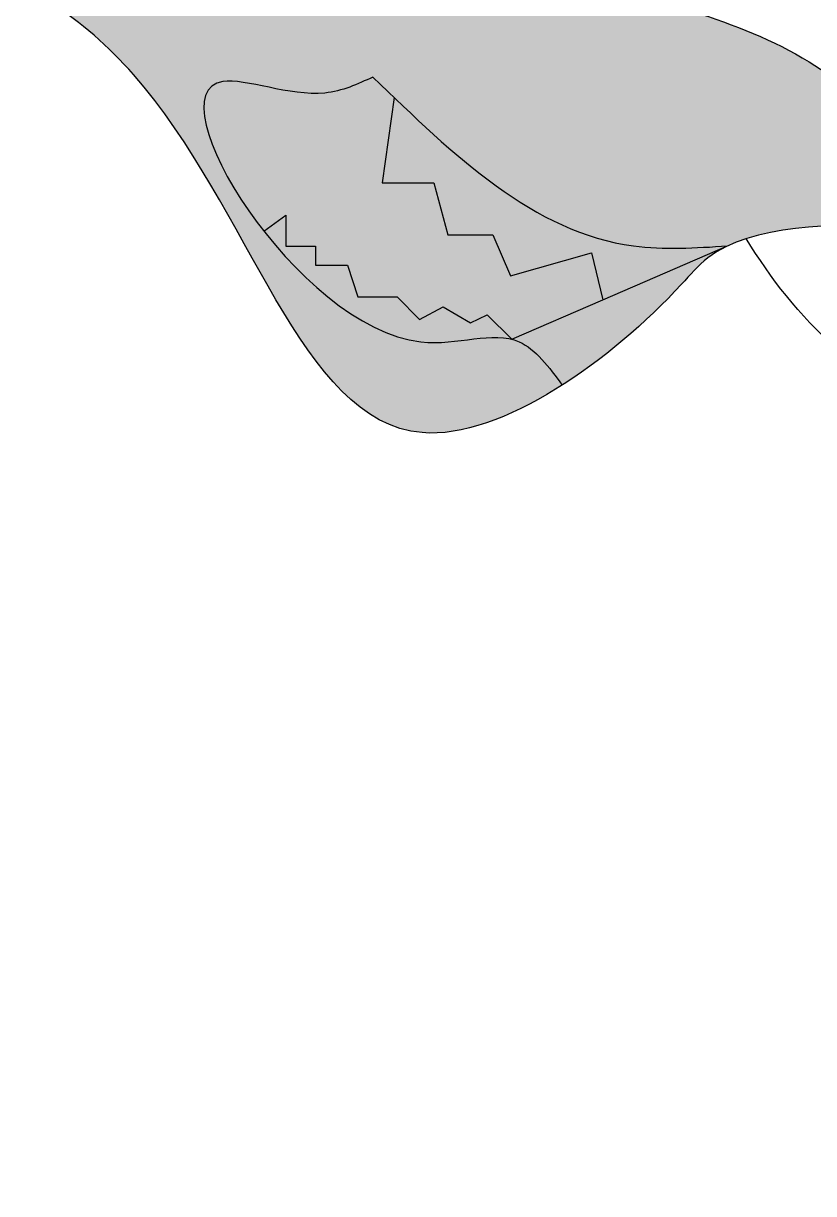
# Model space of a CAD drawing. Header units: millimetres. Extents: x 349 to 37728, y 366 to 37744.
# Drawn here: x 20650 to 25191, y 9372 to 16098 of the extents above; entities that cross this region are included whole.
import ezdxf

# ---------------------------------------------------------------- set-up
doc = ezdxf.new("R2010")
doc.units = ezdxf.units.MM
picture_1 = doc.add_image_def('image1.png', size_in_pixel=(300, 300))

msp = doc.modelspace()

# ---------------------------------------------------------------- hatches: boundary and pattern name
at = {"lineweight": 30}
h = msp.add_hatch(color=256, dxfattribs=at)
edge = h.paths.add_edge_path()
edge.add_spline(control_points=[(26686.14193934051, 15755.47579764318), (26805.96055131879, 15839.83745245358), (27253.49531277631, 16094.57403658064), (26563.78249347227, 16452.82138699681), (26189.62110090795, 16750.10123986745), (26141.46341396831, 16790.72966121804)], knot_values=[30805.1235718874, 30805.1235718874, 30805.1235718874, 30805.1235718874, 31186.01352742439, 32148.65123241832, 32298.90133832307, 32298.90133832307, 32298.90133832307, 32298.90133832307], degree=3, periodic=0)
edge.add_spline(control_points=[(25113.49938000659, 18330.59364796934), (25334.54157952969, 17815.15074905459), (25574.77979175464, 17268.81452033158), (26141.46341396831, 16790.72966121804)], knot_values=[29037.09276179461, 29037.09276179461, 29037.09276179461, 29037.09276179461, 30805.1235718874, 30805.1235718874, 30805.1235718874, 30805.1235718874], degree=3, periodic=0)
edge.add_spline(control_points=[(26141.46341396831, 16790.72966121803), (26112.4831854925, 16531.55405982856), (26095.53023006054, 16074.14107519072), (26338.36447467845, 15686.87188706691), (26458.475258708, 15517.81757288296)], knot_values=[244.0479076536673, 244.0479076536673, 244.0479076536673, 244.0479076536673, 998.1003075933986, 1602.554722463693, 1602.554722463693, 1602.554722463693, 1602.554722463693], degree=3, periodic=0)
edge.add_spline(control_points=[(26458.475258708, 15517.81757288296), (26497.04763201024, 15611.15719309618), (26589.28913508686, 15687.28386397809), (26686.14193934051, 15755.47579764318)], knot_values=[32298.90133832306, 32298.90133832306, 32298.90133832306, 32298.90133832306, 32606.78556178989, 32606.78556178989, 32606.78556178989, 32606.78556178989], degree=3, periodic=0)
at = {"lineweight": 50}
h = msp.add_hatch(color=256, dxfattribs=at)
h.set_gradient(color1=(255, 255, 255), color2=(199, 200, 202), name='INVCYLINDER')
edge = h.paths.add_edge_path()
edge.add_spline(control_points=[(26085.63096056235, 14987.18264432627), (25805.67751401385, 15331.85358563246), (25183.34080342311, 16043.70406897045), (23059.52723206278, 16464.77962017184), (20401.79858038241, 18151.36936153268), (18076.659190079, 15300.43837257401), (18597.4656749217, 13786.45384411611), (18870.20629055068, 13165.78728290968)], knot_values=[445.3951508605005, 445.3951508605005, 445.3951508605005, 445.3951508605005, 1732.398064122857, 3223.038741589844, 6844.383510235635, 9612.246496555603, 11551.58315859253, 11551.58315859253, 11551.58315859253, 11551.58315859253], degree=3, periodic=0)
edge.add_spline(control_points=[(18870.20629055068, 13165.78728290969), (18870.10644241257, 13169.41648500197), (18867.30596074957, 13276.12578607026), (18869.10831933844, 13391.13416895034), (18875.0959749917, 13507.70655070942)], knot_values=[43663.02130707543, 43663.02130707543, 43663.02130707543, 43663.02130707543, 43674.162146683, 43989.84748344454, 43989.84748344454, 43989.84748344454, 43989.84748344454], degree=3, periodic=0)
edge.add_spline(control_points=[(18875.0959749917, 13507.70655070942), (18888.53001628141, 13769.25101493372), (18923.34146174833, 14058.40309511202), (18978.99215032564, 14349.65488262775)], knot_values=[42954.74245902549, 42954.74245902549, 42954.74245902549, 42954.74245902549, 43663.02130707544, 43663.02130707544, 43663.02130707544, 43663.02130707544], degree=3, periodic=0)
edge.add_spline(control_points=[(18978.99215032564, 14349.65488262775), (19080.27806652333, 14879.74183926559), (19250.59415835809, 15416.78409488053), (19486.69592543441, 15806.99791315922)], knot_values=[41665.65379036459, 41665.65379036459, 41665.65379036459, 41665.65379036459, 42954.74245902548, 42954.74245902548, 42954.74245902548, 42954.74245902548], degree=3, periodic=0)
edge.add_spline(control_points=[(19486.69592543441, 15806.99791315922), (19709.32975920555, 16174.95279731634), (20249.54385803301, 16631.13829867761), (21840.19526922753, 15560.97798961671), (22332.37517074259, 13384.50687562765), (23469.11055313399, 13841.91558196408), (23746.99045965903, 14019.56826441007)], knot_values=[35785.73537727617, 35785.73537727617, 35785.73537727617, 35785.73537727617, 37001.29066908445, 38121.53713670625, 40765.15041940283, 41665.65379036459, 41665.65379036459, 41665.65379036459, 41665.65379036459], degree=3, periodic=0)
edge.add_spline(control_points=[(23746.99045965903, 14019.56826441006), (23670.2798039746, 14122.80323697227), (23582.5534514751, 14240.86281438646), (23470.96919058319, 14278.71301680574), (23456.60622948033, 14282.39599399598)], knot_values=[3274.544397646236, 3274.544397646236, 3274.544397646236, 3274.544397646236, 3625.798893328192, 3676.239252556555, 3676.239252556555, 3676.239252556555, 3676.239252556555], degree=3, periodic=0)
edge.add_spline(control_points=[(23456.60622948033, 14282.39599399598), (23310.19486292475, 14319.93906882255), (22829.58321757105, 14126.50840799681), (22277.67343220931, 14590.560489394), (22031.58257305487, 14904.40628255076)], knot_values=[1923.669423435625, 1923.669423435625, 1923.669423435625, 1923.669423435625, 2437.84208402384, 3274.544397646236, 3274.544397646236, 3274.544397646236, 3274.544397646236], degree=3, periodic=0)
edge.add_spline(control_points=[(22031.58257305487, 14904.40628255076), (21724.85539604085, 15295.58307994773), (21477.47436696368, 15972.40764091397), (22304.22621699802, 15625.32368611989), (22570.42478109823, 15749.21156793349), (22658.26117234086, 15790.09031757657)], knot_values=[0, 0, 0, 0, 1042.864166268975, 1633.033914417893, 1923.669423435625, 1923.669423435625, 1923.669423435625, 1923.669423435625], degree=3, periodic=0)
edge.add_spline(control_points=[(22658.26117234086, 15790.09031757657), (22699.0435257781, 15750.6102661979), (22739.82587921535, 15711.13021481924), (22780.68371823871, 15671.90545860835)], knot_values=[0, 0, 0, 0, 157.3674037546273, 157.3674037546273, 157.3674037546273, 157.3674037546273], degree=3, periodic=0)
edge.add_spline(control_points=[(22780.68371823871, 15671.90545860835), (23203.37595922594, 15266.1081746287), (23776.87207396173, 14762.23735113564), (24512.82969100798, 14807.81760330654), (24695.98594599314, 14819.16106670108)], knot_values=[157.3674037546273, 157.3674037546273, 157.3674037546273, 157.3674037546273, 1785.402124664567, 2324.808795726108, 2324.808795726108, 2324.808795726108, 2324.808795726108], degree=3, periodic=0)
edge.add_spline(control_points=[(24695.98594599314, 14819.16106670108), (24729.7336850776, 14835.22628750862), (24765.58874014601, 14849.12431230056), (24803.18425714392, 14861.17422370297)], knot_values=[34516.77571908676, 34516.77571908676, 34516.77571908676, 34516.77571908676, 34624.04604821897, 34624.04604821897, 34624.04604821897, 34624.04604821897], degree=3, periodic=0)
edge.add_spline(control_points=[(24803.18425714392, 14861.17422370297), (25178.89275659765, 14981.59427622681), (25728.41913464401, 14917.44542590835), (26085.63096056235, 14987.18264432627)], knot_values=[33444.77624647904, 33444.77624647904, 33444.77624647904, 33444.77624647904, 34516.77571908676, 34516.77571908676, 34516.77571908676, 34516.77571908676], degree=3, periodic=0)
at = {"lineweight": 30}
h = msp.add_hatch(color=256, dxfattribs=at)
h.set_gradient(color1=(205, 32, 39), color2=(237, 31, 36), tint=1)
edge = h.paths.add_edge_path()
edge.add_spline(control_points=[(22780.68371823871, 15671.90545860835), (22739.82587921535, 15711.13021481924), (22699.0435257781, 15750.6102661979), (22658.26117234086, 15790.09031757657)], knot_values=[0, 0, 0, 0, 157.3674037546273, 157.3674037546273, 157.3674037546273, 157.3674037546273], degree=3, periodic=0)
edge.add_spline(control_points=[(22658.26117234086, 15790.09031757657), (22570.42478109823, 15749.21156793349), (22304.22621699802, 15625.32368611989), (21477.47436696368, 15972.40764091397), (21724.85539604085, 15295.58307994773), (22031.58257305487, 14904.40628255076)], knot_values=[0, 0, 0, 0, 290.6355090177316, 880.8052571666497, 1923.669423435625, 1923.669423435625, 1923.669423435625, 1923.669423435625], degree=3, periodic=0)
edge.add_line((22031.58257305487, 14904.40628255076), (22158.61575269597, 14996.83439657193))
edge.add_line((22158.61575269597, 14996.83439657193), (22158.61575269597, 14817.03749880996))
edge.add_line((22158.61575269597, 14817.03749880996), (22329.22505264531, 14817.03749880996))
edge.add_line((22329.22505264531, 14817.03749880996), (22329.22505264531, 14708.53933333782))
edge.add_line((22329.22505264531, 14708.53933333782), (22512.24250966188, 14708.53933333782))
edge.add_line((22512.24250966188, 14708.53933333782), (22571.18030248954, 14525.6425625869))
edge.add_line((22571.18030248954, 14525.6425625869), (22797.62554664807, 14525.6425625869))
edge.add_line((22797.62554664807, 14525.6425625869), (22926.3142580346, 14396.95385120037))
edge.add_line((22926.3142580346, 14396.95385120037), (23061.29469006327, 14469.84345632773))
edge.add_line((23061.29469006327, 14469.84345632773), (23219.49621424206, 14376.84509094348))
edge.add_line((23219.49621424206, 14376.84509094348), (23315.6579063264, 14423.34431714991))
edge.add_line((23315.6579063264, 14423.34431714991), (23456.60622948033, 14282.39599399598))
edge.add_line((23456.60622948033, 14282.39599399598), (23979.48382376463, 14510.142762499))
edge.add_line((23979.48382376463, 14510.142762499), (23914.34195240336, 14779.83815265627))
edge.add_line((23914.34195240336, 14779.83815265627), (23449.04349766741, 14646.54048110075))
edge.add_line((23449.04349766741, 14646.54048110075), (23346.67791769781, 14882.13639809325))
edge.add_line((23346.67791769781, 14882.13639809325), (23089.21266216787, 14882.13639809325))
edge.add_line((23089.21266216787, 14882.13639809325), (23008.56097576924, 15182.83121436906))
edge.add_line((23008.56097576924, 15182.83121436906), (22710.76997236418, 15182.83121436906))
edge.add_line((22710.76997236418, 15182.83121436906), (22780.68371823871, 15671.90545860835))
at = {"lineweight": 50, "true_color": 0xffffff}
h = msp.add_hatch(color=7, dxfattribs=at)
edge = h.paths.add_edge_path()
edge.add_spline(control_points=[(24695.98594599314, 14819.16106670108), (24512.82969100798, 14807.81760330654), (23776.87207396173, 14762.23735113564), (23203.37595922594, 15266.1081746287), (22780.68371823871, 15671.90545860835)], knot_values=[157.3674037546275, 157.3674037546275, 157.3674037546275, 157.3674037546275, 696.7740748161682, 2324.808795726108, 2324.808795726108, 2324.808795726108, 2324.808795726108], degree=3, periodic=0)
edge.add_line((22780.68371823871, 15671.90545860835), (22710.76997236418, 15182.83121436906))
edge.add_line((22710.76997236418, 15182.83121436906), (23008.56097576924, 15182.83121436906))
edge.add_line((23008.56097576924, 15182.83121436906), (23089.21266216787, 14882.13639809325))
edge.add_line((23089.21266216787, 14882.13639809325), (23346.67791769781, 14882.13639809325))
edge.add_line((23346.67791769781, 14882.13639809325), (23449.04349766741, 14646.54048110075))
edge.add_line((23449.04349766741, 14646.54048110075), (23914.34195240336, 14779.83815265627))
edge.add_line((23914.34195240336, 14779.83815265627), (23979.48382376463, 14510.142762499))
edge.add_line((23979.48382376463, 14510.142762499), (24695.98594599314, 14819.16106670108))
edge = h.paths.add_edge_path()
edge.add_line((23315.6579063264, 14423.34431714991), (23219.49621424206, 14376.84509094348))
edge.add_line((23219.49621424206, 14376.84509094348), (23061.29469006327, 14469.84345632773))
edge.add_line((23061.29469006327, 14469.84345632773), (22926.3142580346, 14396.95385120037))
edge.add_line((22926.3142580346, 14396.95385120037), (22797.62554664807, 14525.6425625869))
edge.add_line((22797.62554664807, 14525.6425625869), (22571.18030248954, 14525.6425625869))
edge.add_line((22571.18030248954, 14525.6425625869), (22512.24250966188, 14708.53933333782))
edge.add_line((22512.24250966188, 14708.53933333782), (22329.22505264531, 14708.53933333782))
edge.add_line((22329.22505264531, 14708.53933333782), (22329.22505264531, 14817.03749880996))
edge.add_line((22329.22505264531, 14817.03749880996), (22158.61575269597, 14817.03749880996))
edge.add_line((22158.61575269597, 14817.03749880996), (22158.61575269597, 14996.83439657193))
edge.add_line((22158.61575269597, 14996.83439657193), (22031.58257305487, 14904.40628255076))
edge.add_spline(control_points=[(22031.58257305487, 14904.40628255076), (22277.67343220931, 14590.560489394), (22829.58321757105, 14126.50840799681), (23310.19486292475, 14319.93906882255), (23456.60622948033, 14282.39599399598)], knot_values=[1923.669423435625, 1923.669423435625, 1923.669423435625, 1923.669423435625, 2760.371737058022, 3274.544397646236, 3274.544397646236, 3274.544397646236, 3274.544397646236], degree=3, periodic=0)
edge.add_line((23456.60622948033, 14282.39599399598), (23315.6579063264, 14423.34431714991))
at = {"lineweight": 30}
h = msp.add_hatch(color=256, dxfattribs=at)
edge = h.paths.add_edge_path()
edge.add_spline(control_points=[(23746.99045965903, 14019.56826441007), (23999.27213287006, 14180.85562245755), (24305.93986261971, 14448.01882005109), (24554.75186017123, 14739.50385768123), (24654.7615423098, 14799.53666619905), (24695.98594599314, 14819.16106670108)], knot_values=[34624.04604821897, 34624.04604821897, 34624.04604821897, 34624.04604821897, 35441.59525499449, 35654.69977396292, 35785.73537727618, 35785.73537727618, 35785.73537727618, 35785.73537727618], degree=3, periodic=0)
edge.add_line((24695.98594599316, 14819.16106670109), (23979.48382376462, 14510.142762499))
edge.add_line((23979.48382376462, 14510.142762499), (23456.60622948033, 14282.39599399598))
edge.add_spline(control_points=[(23456.60622948033, 14282.39599399598), (23470.96919058319, 14278.71301680574), (23582.5534514751, 14240.86281438646), (23670.2798039746, 14122.80323697227), (23746.99045965903, 14019.56826441006)], knot_values=[3274.544397646236, 3274.544397646236, 3274.544397646236, 3274.544397646236, 3324.984756874599, 3676.239252556556, 3676.239252556556, 3676.239252556556, 3676.239252556556], degree=3, periodic=0)
h = msp.add_hatch(color=256, dxfattribs=at)
h.set_gradient(color1=(205, 32, 39), color2=(237, 31, 36), tint=1)
edge = h.paths.add_edge_path()
edge.add_ellipse((11396.51765860398, 12983.93400563058), major_axis=(0, 529.6629873514175), ratio=0.6749741555958171, start_angle=213.9428039876321, end_angle=500.4312965294715)
edge.add_arc((11612.23016654529, 12601.09906335491), 444.1770888974593, 183.2861927581121, 236.8002854378097)
edge.add_arc((11285.61026728847, 12528.94854654044), 310.9183927060758, 285.5607039886665, 362.8721785404863)
edge = h.paths.add_edge_path()
edge.add_ellipse((12511.51177999717, 12886.15959271175), major_axis=(-177.4900836607259, 468.5749883547086), ratio=0.6772071906656948, start_angle=214.4030225292739, end_angle=499.0114316494923)
edge.add_spline(control_points=[(12437.35406938263, 12453.62163775953), (12447.85937094973, 12447.85868900435), (12458.36261701059, 12442.07262833088), (12468.86586307145, 12436.2865676574)], knot_values=[878.9581899584126, 878.9581899584126, 878.9581899584126, 878.9581899584126, 913.1659301435641, 913.1659301435641, 913.1659301435641, 913.1659301435641], degree=3, periodic=0)
edge.add_arc((12888.72588854335, 12699.24210816128), 495.4069612661445, 212.0586400077809, 257.0351480939968)
edge.add_arc((12342.33374896223, 12471.02181690832), 504.2208507284124, 329.6783676890493, 371.0263025063148)
edge = h.paths.add_edge_path()
edge.add_ellipse((13499.31842906926, 13034.4786506625), major_axis=(-189.5630365123238, 514.2738458264075), ratio=0.607098893029102, start_angle=201.2572535578802, end_angle=510.7166092084873, ccw=False)
edge.add_spline(control_points=[(13511.94376565669, 12529.63253897774), (13514.13555913118, 12528.75206292461), (13516.32736007565, 12527.87135717125), (13518.51916102012, 12526.99065141789)], knot_values=[695.9489037236546, 695.9489037236546, 695.9489037236546, 695.9489037236546, 702.6550154524565, 702.6550154524565, 702.6550154524565, 702.6550154524565], degree=3, periodic=0)
edge.add_arc((14029.57258296056, 12827.22167429877), 592.717696021591, 210.4331637058459, 239.5668362941539)
edge.add_arc((13347.01189155528, 12513.64453482351), 430.317159279346, 332.6832905504843, 368.482541967326)
edge.add_spline(control_points=[(13772.62174903325, 12577.11978029628), (13778.14704108057, 12583.71780473509), (13783.67233312789, 12590.31582917389), (13789.17943109854, 12596.91920014453)], knot_values=[0, 0, 0, 0, 24.66507891924901, 24.66507891924901, 24.66507891924901, 24.66507891924901], degree=3, periodic=0)
edge = h.paths.add_edge_path()
edge.add_ellipse((18244.055628807, 10480.34025152339), major_axis=(-198.3820422225955, 703.818202282077), ratio=0.5378819278024363, start_angle=281.8942602439731, end_angle=498.4998286455283)
edge.add_ellipse((18244.055628807, 10480.34025152339), major_axis=(-198.3820422225955, 703.818202282077), ratio=0.5378819278024363, start_angle=498.4998286455283, end_angle=499.0340648909606)
edge.add_arc((18601.38316473188, 10040.39100187231), 483.4815947597568, 199.5090105100903, 249.4077608355023)
edge.add_arc((18065.55601691773, 10073.14743493002), 607.7469638575075, 307.0033332450915, 368.0010088502373)
edge.add_ellipse((18244.055628807, 10480.34025152339), major_axis=(-198.3820422225955, 703.818202282077), ratio=0.5378819278024363, start_angle=234.4312205584707, end_angle=281.8942602439731)
edge = h.paths.add_edge_path()
edge.add_ellipse((19388.43250241914, 10980.21070440901), major_axis=(-91.76443640351192, 606.044251419533), ratio=0.5285577002103956, start_angle=238.4878340441988, end_angle=285.1625985479128)
edge.add_ellipse((19388.43250241914, 10980.21070440901), major_axis=(-91.76443640351192, 606.044251419533), ratio=0.5285577002103956, start_angle=285.1625985479128, end_angle=504.3303483472761)
edge.add_arc((19583.03002049292, 10554.27004671859), 321.1141478212182, 197.1498793508334, 255.1977455877038)
edge.add_arc((19241.6997195903, 10638.72671378432), 472.4287157379242, 303.2879127247593, 368.0389118683436)
edge = h.paths.add_edge_path()
edge.add_ellipse((20016.82717919128, 11464.64534242839), major_axis=(-113.6155648446339, 436.8105901392837), ratio=0.540743382330773, start_angle=217.835134653653, end_angle=500.9572622542076)
edge.add_arc((20359.86917803347, 11216.99721757787), 424.0997479904908, 197.894538478029, 236.7068041067477)
edge.add_arc((19808.6670494335, 11170.46763687601), 442.9702558249412, 315.9548931761021, 358.3025852601127)
edge = h.paths.add_edge_path()
edge.add_spline(control_points=[(19459.52276288429, 13511.28401266507), (19466.76322659018, 13659.6366831911), (19474.00369029607, 13807.98935371713), (19459.52276288429, 13953.93032833113)], knot_values=[0, 0, 0, 0, 442.6463156660575, 442.6463156660575, 442.6463156660575, 442.6463156660575], degree=3, periodic=0)
edge.add_ellipse((19286.32194826876, 13732.6071704981), major_axis=(0, 379.2983325178829), ratio=0.5622831569592155, start_angle=305.6975724704398, end_angle=499.3062256902203)
edge.add_arc((19443.36084489877, 13505.95828370921), 302.3017971842791, 191.6291904148796, 236.6954004053951)
edge.add_arc((19148.57973232404, 13537.53765517125), 312.0493903195593, 294.376061915559, 355.1738307889389)
edge = h.paths.add_edge_path()
edge.add_ellipse((19866.60213738899, 13762.21461709667), major_axis=(-56.23918005740682, 295.8109045564404), ratio=0.7079930737805401, start_angle=249.6113213560605, end_angle=495.1547438069195)
edge.add_arc((19991.93405773042, 13633.2268560448), 257.2951969285267, 205.021461632744, 262.8278702745955)
edge.add_arc((19751.45973969707, 13627.33042706471), 324.966524539785, 309.8772958075125, 363.5381540650166)
edge.add_spline(control_points=[(20075.80685335565, 13647.38515051868), (20078.06380205354, 13663.75736216508), (20080.32075075142, 13680.12957381147), (20082.50645725537, 13696.48044308814)], knot_values=[0, 0, 0, 0, 47.08825972036789, 47.08825972036789, 47.08825972036789, 47.08825972036789], degree=3, periodic=0)
edge = h.paths.add_edge_path()
edge.add_ellipse((20346.75332807215, 13865.85677582637), major_axis=(-75.19140817027393, 276.271224125999), ratio=0.6175842198168042, start_angle=227.0831088212835, end_angle=278.0916278361122)
edge.add_ellipse((20346.75332807215, 13865.85677582637), major_axis=(-75.19140817027393, 276.271224125999), ratio=0.6175842198168042, start_angle=278.0916278361122, end_angle=485.0162692120422)
edge.add_arc((20616.78857084216, 13825.78381199025), 398.6257628363853, 203.1140163758618, 243.3188747261206)
edge.add_arc((20257.78527388805, 13668.90426483583), 268.5598307637577, 312.0887394538137, 369.1782579876745)
edge = h.paths.add_edge_path()
edge.add_ellipse((26981.79570244173, 12752.20791479644), major_axis=(-153.1695074483985, 509.521035741702), ratio=0.5059703728067014, start_angle=226.3087470263042, end_angle=493.5402072848367)
edge.add_ellipse((26981.79570244173, 12752.20791479644), major_axis=(-153.1695074483985, 509.521035741702), ratio=0.5059703728067014, start_angle=493.5402072848367, end_angle=502.3801782622299)
edge.add_arc((27428.23150716835, 12561.91674972392), 548.3599337125931, 208.3742586340029, 237.9568861595659)
edge.add_arc((26788.68976519836, 12395.95048199745), 459.1703070188482, 319.3943560160398, 355.0032047126065)
edge.add_ellipse((26981.79570244173, 12752.20791479644), major_axis=(-153.1695074483985, 509.521035741702), ratio=0.5059703728067014, start_angle=211.1006916540944, end_angle=226.3087470263042)
edge = h.paths.add_edge_path()
edge.add_ellipse((27770.23223971746, 13081.2282893755), major_axis=(-263.2296248762681, 462.0351426560797), ratio=0.4012953887964529, start_angle=226.0562103291095, end_angle=276.4800842626925)
edge.add_spline(control_points=[(27924.75270930034, 13238.33054216193), (27898.99545991277, 13276.00769618273), (27872.49659729324, 13313.18042825074), (27845.39291215801, 13349.94177910099)], knot_values=[793.8342648332851, 793.8342648332884, 793.8342648332884, 793.8342648332884, 931.1219406749058, 931.1219406749058, 931.1219406749058, 931.1219406749058], degree=3, periodic=0)
edge.add_ellipse((27770.23223971746, 13081.2282893755), major_axis=(-263.2296248762681, 462.0351426560797), ratio=0.4012953887964529, start_angle=291.6604530703549, end_angle=490.256987881591)
edge.add_ellipse((27770.23223971746, 13081.2282893755), major_axis=(-263.2296248762681, 462.0351426560797), ratio=0.4012953887964529, start_angle=490.256987881591, end_angle=496.2348889694534)
edge.add_arc((28192.93802616487, 12925.25569872188), 439.433513318116, 214.7962856813538, 247.3881518214174)
edge.add_arc((27749.5452119669, 12738.30260812162), 350.9214063884754, 321.4482886827571, 376.2763932542475)
edge = h.paths.add_edge_path()
edge.add_ellipse((28414.02391829791, 13364.32018470719), major_axis=(-297.122269649439, 297.122269649439), ratio=0.4343311011390499, start_angle=211.1075712114511, end_angle=478.0794127695397)
edge.add_arc((28745.05615207231, 13331.67136504508), 376.7199926967733, 215.9313124114406, 267.6536289390625)
edge.add_arc((28422.05539975308, 13074.24634562348), 329.7878897845211, 338.8522194255841, 378.1877980368399)
edge.add_spline(control_points=[(28735.36660712174, 13177.18389749703), (28735.27559422975, 13176.98825341032), (28735.18425684921, 13176.79274986874), (28735.09259471434, 13176.59738714031)], knot_values=[1531.407396806413, 1531.407396806413, 1531.407396806413, 1531.407396806413, 1532.257852220015, 1532.257852220015, 1532.257852220015, 1532.257852220015], degree=3, periodic=0)

# ---------------------------------------------------------------- linework, layer by layer
for p, q in [((22780.68371823871, 15671.90545860834), (22710.76997236418, 15182.83121436906)), ((22710.76997236418, 15182.83121436906), (23008.56097576924, 15182.83121436906)), ((23008.56097576924, 15182.83121436906), (23089.21266216787, 14882.13639809325)), ((22031.58257305487, 14904.40628255075), (22158.61575269597, 14996.83439657193)), ((22158.61575269597, 14996.83439657193), (22158.61575269597, 14817.03749880996)), ((23089.21266216787, 14882.13639809325), (23346.67791769781, 14882.13639809325)), ((23346.67791769781, 14882.13639809325), (23449.04349766741, 14646.54048110075)), ((22158.61575269597, 14817.03749880996), (22329.22505264531, 14817.03749880996)), ((22329.22505264531, 14817.03749880996), (22329.22505264531, 14708.53933333782)), ((23979.48382376463, 14510.142762499), (24695.98594599313, 14819.16106670108)), ((23449.04349766741, 14646.54048110075), (23914.34195240336, 14779.83815265627)), ((23914.34195240336, 14779.83815265627), (23979.48382376463, 14510.142762499)), ((22329.22505264531, 14708.53933333782), (22512.24250966188, 14708.53933333782)), ((22512.24250966188, 14708.53933333782), (22571.18030248954, 14525.6425625869)), ((22571.18030248954, 14525.6425625869), (22797.62554664807, 14525.6425625869)), ((22797.62554664807, 14525.6425625869), (22926.3142580346, 14396.95385120037)), ((22926.3142580346, 14396.95385120037), (23061.29469006327, 14469.84345632773)), ((23061.29469006327, 14469.84345632773), (23219.49621424206, 14376.84509094348)), ((23456.60622948033, 14282.39599399598), (23979.48382376463, 14510.142762499)), ((23219.49621424206, 14376.84509094348), (23315.6579063264, 14423.34431714991)), ((23315.6579063264, 14423.34431714991), (23456.60622948033, 14282.39599399598))]:
    msp.add_line(p, q, dxfattribs=at)
for points, knots in [([(11214.41532564163, 23480.94214479772), (11399.41450274772, 23701.44539435175), (11991.06812389979, 24406.64607748572), (13446.30538418004, 24330.53393594918), (14646.76007810345, 26813.14904639593), (14561.83354073028, 23968.38173458535), (13488.9646112119, 22831.89899903294), (11732.02583044056, 22459.89618873101), (11726.91691067216, 21176.72893708805), (13162.12490699063, 20351.5776424927), (14492.41320450498, 21111.09191589758), (15533.19437984194, 21479.15798509381), (16088.3969058605, 21837.26986343547), (15764.87858597431, 23022.86683584551), (16824.74869574227, 21661.88918070313), (17950.96895361032, 22103.32716337145), (19129.37475707843, 21476.47271781333), (20386.36565328454, 22426.19852792061), (19974.87151307984, 24030.83955455497), (21703.06547093671, 22301.45660097138), (21402.91751529345, 21233.37816391536), (22281.0974751678, 20667.21023616959), (22660.71629372003, 21104.06113473011), (22952.21418201217, 22410.4199514396), (23747.77271926825, 20107.44275198851), (25199.86472354391, 18805.2397909896), (25081.21842372263, 17222.88776092032), (27425.02016975622, 16005.48141161599), (26399.02951958297, 15679.39940948664), (26535.933879833, 14669.55105541753), (24943.04901082472, 15194.39675144725), (24113.06898318011, 14222.06920305334), (22418.64231539063, 13003.02451961348), (21840.19526922753, 15560.97798961671), (19510.64967981806, 17128.25238448978), (18798.0068676082, 14150.63015097775), (18888.9331834124, 12838.96429274874), (18739.63131642366, 12197.56074431209), (19582.34344079813, 12608.74848085688), (20204.51526377357, 11925.08459445725), (20372.74175922664, 11558.94282436686)], [0, 0, 0, 0, 831.3034129409833, 2658.626282756657, 4171.947386319655, 5707.834071806611, 7707.113923169871, 9390.982529374178, 9878.983058979215, 11185.74976495874, 13360.04201651615, 14070.15877576674, 14612.09239754749, 15139.91004268204, 16511.49007598096, 16694.51670157347, 18727.61586033735, 19877.09392883453, 20583.00108558751, 22263.11720460538, 23344.31850930109, 24094.82089060294, 24412.70185524259, 24945.86733722738, 27343.23956560765, 27594.19116244909, 30955.37367779215, 31918.01138278608, 32670.3893121238, 32811.1083247312, 34755.08165153224, 34968.18617050067, 36686.23874823793, 39329.85203093452, 40450.09849855632, 43978.70664383697, 44279.97757312618, 44765.35849966198, 45334.93268360287, 46231.48375255494, 46231.48375255494, 46231.48375255494, 46231.48375255494]), ([(18870.20629055068, 13165.78728290968), (18597.4656749217, 13786.45384411611), (18076.659190079, 15300.43837257401), (20401.79858038241, 18151.36936153268), (23059.52723206278, 16464.77962017184), (25183.34080342311, 16043.70406897045), (25805.67751401385, 15331.85358563246), (26085.63096056235, 14987.18264432627)], [445.3951508605002, 445.3951508605002, 445.3951508605002, 445.3951508605002, 2384.731812897428, 5152.594799217395, 8773.939567863186, 10264.58024533017, 11551.58315859253, 11551.58315859253, 11551.58315859253, 11551.58315859253]), ([(26900.42979262655, 12345.03899555535), (26750.23076711249, 12322.58980797357), (26321.22954815002, 12366.06598528779), (25945.48824319405, 13082.46391695898), (25915.77587094708, 13835.79503531116), (25265.1815314218, 14203.23780727802), (24945.43677618779, 14633.96988925564), (24803.18425714391, 14861.17422370296)], [3425.012463984506, 3425.012463984506, 3425.012463984506, 3425.012463984506, 3932.670408690973, 4984.520849649481, 5342.388637245135, 6144.208161417161, 6951.39917189692, 6951.39917189692, 6951.39917189692, 6951.39917189692])]:
    msp.add_open_spline(points, degree=3, knots=knots, dxfattribs=at)
for points in [[(22658.26117234086, 15790.09031757657), (22382.51934065823, 15698.24565871005), (21796.00716259484, 15763.84898647238), (22934.00300402348, 14267.94270022903), (23498.61602384006, 14267.94270022903), (23746.99045965903, 14019.56826441006)], [(22658.26117234086, 15790.09031757657), (24156.5792749316, 14819.16106670108), (24695.98594599314, 14819.16106670108)]]:
    msp.add_spline(points, degree=3, dxfattribs=at)

# ---------------------------------------------------------------- pictures from other files: only their frames are drawn
image = msp.add_image(picture_1, insert=(349.0720904554589, 365.5981030859463), size_in_units=(37378.5145480563, 37378.5145480563))
image.dxf.flags = 7

doc.saveas('drawing.dxf')
